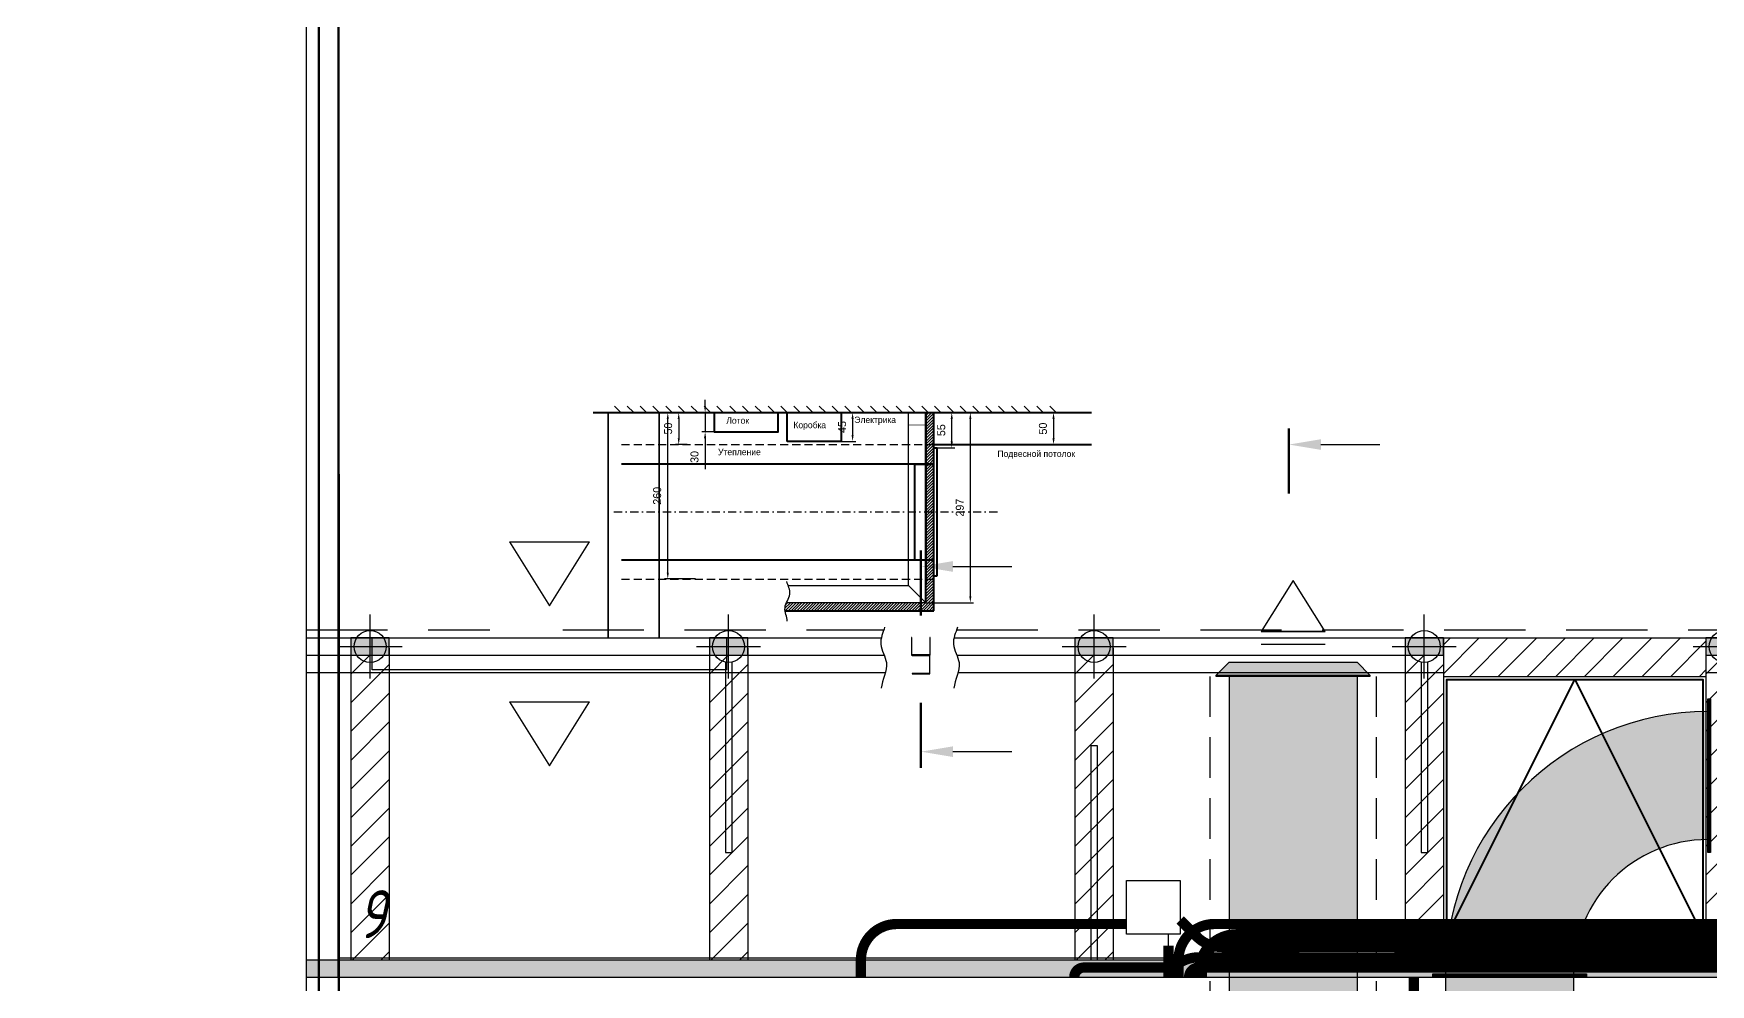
# Model space of a CAD drawing. Header units: millimetres. Extents: x -1962 to 15923, y 2405 to 25636.
# Drawn here: x 4025 to 6645, y 9739 to 11224 of the extents above; entities that cross this region are included whole.
import ezdxf
from ezdxf.enums import TextEntityAlignment as Align

# ---------------------------------------------------------------- set-up
doc = ezdxf.new("R2010")
doc.units = ezdxf.units.MM
doc.header["$PDMODE"] = 34
doc.header["$PDSIZE"] = 50
doc.linetypes.add('DASHDOT', pattern=[25.4, 12.7, -6.35, 0, -6.35])
doc.linetypes.add('DASHED', pattern=[19.05, 12.7, -6.35])
for name, color, linetype in [('02 ЭОМ и СС', 7, 'Continuous'), ('021 ОВиК кондиционирование', 4, 'Continuous'), ('024 ОВиК переток и вытяжка', 6, 'Continuous'), ('03 Потолочные конструкции', 5, 'Continuous'), ('10 Перегородки', 4, 'Continuous'), ('12 Разрезы', 7, 'Continuous')]:
    doc.layers.add(name, color=color, linetype=linetype)
doc.layers.add('04 Лючки', color=2, linetype='Continuous', lineweight=40)
doc.styles.get("Standard").update_dxf_attribs({"font": ''})
doc.styles.add('ГОСТ-ISOCPEUR', font='isocpeui.ttf', dxfattribs={"width": 0.8})
doc.styles.get('Standard').set_extended_font_data('Ubuntu')
doc.dimstyles.new('ISO-25', dxfattribs={"dimtxt": 2.5, "dimasz": 2.5, "dimexe": 1.25, "dimexo": 0.625, "dimtad": 1, "dimtxsty": 'Standard', "dimcen": 2.5, "dimadec": 0, "dimazin": 0, "dimtfac": 1, "dimtmove": 0, "dimatfit": 3, "dimfxl": 1, "dimarcsym": 0})

# ---------------------------------------------------------------- blocks, each defined once
blk = doc.blocks.new('Решотка приток1')
at = {"color": 0, "linetype": 'Continuous', "lineweight": -2}
for p, q in [((-125, 0), (125, 0)), ((-125, -50), (125, -50)), ((-125, -50), (0, -250)), ((0, -250), (125, -50))]:
    blk.add_line(p, q, dxfattribs=at)
at = {"color": 0}
for p, q in [((-125, 0), (125, 0)), ((-125, -50), (0, -250)), ((125, -50), (-125, -50)), ((0, -250), (125, -50))]:
    blk.add_line(p, q, dxfattribs=at)
blk = doc.blocks.new('поворот 200х150')
at = {"color": 0}
for points in [[(50, 120), (52, 120), (52, -120), (50, -120)], [(-380, -312), (-380, -310), (-140, -310), (-140, -312)]]:
    blk.add_lwpolyline(points, close=True, dxfattribs=at)
for radius in [410, 210]:
    blk.add_arc((50, -310), radius, 90, 180, dxfattribs=at)
blk = doc.blocks.new('*D40')
at = {"layer": '12 Разрезы', "color": 0, "lineweight": -2}
for p, q in [((5074.5, 10642.2), (5074.5, 10652.2)), ((5088.6, 10632.2), (5069.5, 10632.2)), ((5074.5, 10632.2), (5074.5, 10602.2)), ((5088.6, 10602.2), (5069.5, 10602.2)), ((5074.5, 10592.2), (5074.5, 10543.7))]:
    blk.add_line(p, q, dxfattribs=at)
at = {"layer": '12 Разрезы', "color": 0}
for points in [[(5072.8, 10642.2), (5076.1, 10642.2), (5074.5, 10632.2)], [(5076.1, 10592.2), (5072.8, 10592.2), (5074.5, 10602.2)]]:
    blk.add_solid(points, dxfattribs=at)
at = {"layer": '12 Разрезы', "color": 0, "insert": (5057.9, 10562.9), "char_height": 12.5, "attachment_point": 5, "rotation": 90}
blk.add_mtext('30', dxfattribs=at)
blk = doc.blocks.new('*D41')
at = {"layer": '12 Разрезы', "color": 0, "lineweight": -2}
for p, q in [((5286.9, 10632.2), (5309.9, 10632.2)), ((5304.9, 10622.2), (5304.9, 10597.2)), ((5286.9, 10587.2), (5309.9, 10587.2))]:
    blk.add_line(p, q, dxfattribs=at)
at = {"layer": '12 Разрезы', "color": 0}
for points in [[(5306.5, 10622.2), (5303.2, 10622.2), (5304.9, 10632.2)], [(5303.2, 10597.2), (5306.5, 10597.2), (5304.9, 10587.2)]]:
    blk.add_solid(points, dxfattribs=at)
at = {"layer": '12 Разрезы', "color": 0, "insert": (5288.5, 10609.7), "char_height": 12.5, "attachment_point": 5, "rotation": 90}
blk.add_mtext('45', dxfattribs=at)
blk = doc.blocks.new('*D42')
at = {"layer": '12 Разрезы', "color": 0, "lineweight": -2}
for p, q in [((5431.9, 10632.2), (5464.8, 10632.2)), ((5459.8, 10587.2), (5459.8, 10622.2)), ((5431.9, 10577.2), (5464.8, 10577.2))]:
    blk.add_line(p, q, dxfattribs=at)
at = {"layer": '12 Разрезы', "color": 0}
for points in [[(5461.5, 10622.2), (5458.1, 10622.2), (5459.8, 10632.2)], [(5458.1, 10587.2), (5461.5, 10587.2), (5459.8, 10577.2)]]:
    blk.add_solid(points, dxfattribs=at)
at = {"layer": '12 Разрезы', "color": 0, "insert": (5443.4, 10604.7), "char_height": 12.5, "attachment_point": 5, "rotation": 90}
blk.add_mtext('55', dxfattribs=at)
blk = doc.blocks.new('*D43')
at = {"layer": '12 Разрезы', "color": 0, "lineweight": -2}
for p, q in [((5046.4, 10632.2), (5028.2, 10632.2)), ((5033.2, 10622.2), (5033.2, 10592.2)), ((5046.4, 10582.2), (5028.2, 10582.2))]:
    blk.add_line(p, q, dxfattribs=at)
at = {"layer": '12 Разрезы', "color": 0}
for points in [[(5034.9, 10622.2), (5031.6, 10622.2), (5033.2, 10632.2)], [(5031.6, 10592.2), (5034.9, 10592.2), (5033.2, 10582.2)]]:
    blk.add_solid(points, dxfattribs=at)
at = {"layer": '12 Разрезы', "color": 0, "insert": (5016.7, 10607.2), "char_height": 12.5, "attachment_point": 5, "rotation": 90}
blk.add_mtext('50', dxfattribs=at)
blk = doc.blocks.new('*D44')
at = {"layer": '12 Разрезы', "color": 0, "lineweight": -2}
for p, q in [((5002.9, 10632.2), (5021.1, 10632.2)), ((5016.1, 10382.2), (5016.1, 10622.2)), ((5059.2, 10372.2), (5011.1, 10372.2))]:
    blk.add_line(p, q, dxfattribs=at)
at = {"layer": '12 Разрезы', "color": 0}
for points in [[(5017.8, 10622.2), (5014.5, 10622.2), (5016.1, 10632.2)], [(5014.5, 10382.2), (5017.8, 10382.2), (5016.1, 10372.2)]]:
    blk.add_solid(points, dxfattribs=at)
at = {"layer": '12 Разрезы', "color": 0, "insert": (4999.6, 10502.2), "char_height": 12.5, "attachment_point": 5, "rotation": 90}
blk.add_mtext('260', dxfattribs=at)
blk = doc.blocks.new('*D45')
at = {"layer": '12 Разрезы', "color": 0, "lineweight": -2}
for p, q in [((5678.1, 10632.2), (5613.8, 10632.2)), ((5618.8, 10622.2), (5618.8, 10592.2)), ((5678.1, 10582.2), (5613.8, 10582.2))]:
    blk.add_line(p, q, dxfattribs=at)
at = {"layer": '12 Разрезы', "color": 0}
for points in [[(5620.5, 10622.2), (5617.1, 10622.2), (5618.8, 10632.2)], [(5617.1, 10592.2), (5620.5, 10592.2), (5618.8, 10582.2)]]:
    blk.add_solid(points, dxfattribs=at)
at = {"layer": '12 Разрезы', "color": 0, "insert": (5602.3, 10607.2), "char_height": 12.5, "attachment_point": 5, "rotation": 90}
blk.add_mtext('50', dxfattribs=at)
blk = doc.blocks.new('*D46')
at = {"layer": '12 Разрезы', "color": 0, "lineweight": -2}
for p, q in [((5419.4, 10632.2), (5493.8, 10632.2)), ((5488.8, 10622.2), (5488.8, 10345.2)), ((5419.4, 10335.2), (5493.8, 10335.2))]:
    blk.add_line(p, q, dxfattribs=at)
at = {"layer": '12 Разрезы', "color": 0}
for points in [[(5490.5, 10622.2), (5487.2, 10622.2), (5488.8, 10632.2)], [(5487.2, 10345.2), (5490.5, 10345.2), (5488.8, 10335.2)]]:
    blk.add_solid(points, dxfattribs=at)
at = {"layer": '12 Разрезы', "color": 0, "insert": (5472.4, 10483.7), "char_height": 12.5, "attachment_point": 5, "rotation": 90}
blk.add_mtext('297', dxfattribs=at)
blk = doc.blocks.new('АП 500х200 разрез')
at = {"color": 0}
for p, q in [((-339.5, 200), (-214.5, 200)), ((-339.5, 200), (-277, 100)), ((-277, 100), (-214.5, 200)), ((-339.5, -50), (-214.5, -50)), ((-339.5, -50), (-277, -150)), ((-277, -150), (-214.5, -50))]:
    blk.add_line(p, q, dxfattribs=at)
at = {"color": 0, "flags": 128}
blk.add_lwpolyline([(-554, 0), (-554, 50), (0, 50), (0, 0)], close=True, dxfattribs=at)

msp = doc.modelspace()

# ---------------------------------------------------------------- hatches: boundary and pattern name
at = {"layer": '021 ОВиК кондиционирование', "lineweight": -2}
for points in [[(6113.066, 10222.115), (6093.066, 10242.115), (5893.066, 10242.115), (5873.066, 10222.115)], [(6093.066, 9485.615), (6093.066, 10220.115), (5893.066, 10220.115), (5893.066, 9485.615)], [(6431.234, 9755.115, -0.41421356), (6641.234, 9965.115), (6641.234, 10165.115, 0.41421356), (6231.234, 9755.115)], [(6431.234, 9215.615), (6431.234, 9751.115), (6231.234, 9751.115), (6231.234, 9215.615)]]:
    msp.add_hatch(color=256, dxfattribs=at).paths.add_polyline_path(points)
at = {"layer": '03 Потолочные конструкции', "lineweight": -2}
for color, points in [(252, [(4521.11, 10280.115), (4521.11, 10253.115), (4581.11, 10253.115), (4581.11, 10280.115)]), (252, [(5081.11, 10280.115), (5081.11, 10253.115), (5141.11, 10253.115), (5141.11, 10280.115)]), (252, [(5652.11, 10280.115), (5652.11, 10253.115), (5712.11, 10253.115), (5712.11, 10280.115)]), (252, [(6168.066, 10280.115), (6168.066, 10253.115), (6228.066, 10253.115), (6228.066, 10280.115)]), (252, [(6638.066, 10280.115), (6638.066, 10253.115), (6698.066, 10253.115), (6698.066, 10280.115)]), (9, [(8791.234, 9750.115), (8791.234, 9777.115), (4451.234, 9777.115), (4451.234, 9750.115)])]:
    msp.add_hatch(color=color, dxfattribs=at).paths.add_polyline_path(points)
h = msp.add_hatch(dxfattribs=at)
h.set_pattern_fill('ANSI31', color=256, scale=10, style=0)
h.paths.add_polyline_path([(6638.066, 10220.115), (6638.066, 10280.115), (6228.066, 10280.115), (6228.066, 10220.115)])
h.paths.add_polyline_path([(8507.11, 10020.115), (8507.11, 10077.115), (8197.11, 10077.115), (8197.11, 10020.115)])
h.paths.add_polyline_path([(8507.11, 9777.115), (8507.11, 9810.115), (8197.11, 9810.115), (8197.11, 9777.115)])
h = msp.add_hatch(dxfattribs=at)
h.set_pattern_fill('ANSI31', color=256, scale=10, style=0)
h.paths.add_polyline_path([(4581.11, 9777.115), (4581.11, 10226.115), (4521.11, 10226.115), (4521.11, 9777.115)])
h.paths.add_polyline_path([(4581.11, 10226.115), (4581.11, 10253.115), (4521.11, 10253.115), (4521.11, 10226.115)])
h = msp.add_hatch(dxfattribs=at)
h.set_pattern_fill('ANSI31', color=256, scale=10, style=0)
h.set_pattern_definition([(45, (560, -4e-12), (-22.45064, 22.45064), [])])
h.paths.add_polyline_path([(5141.11, 9777.115), (5141.11, 10226.115), (5081.11, 10226.115), (5081.11, 9777.115)])
h.paths.add_polyline_path([(5141.11, 10226.115), (5141.11, 10253.115), (5081.11, 10253.115), (5081.11, 10226.115)])
h = msp.add_hatch(dxfattribs=at)
h.set_pattern_fill('ANSI31', color=256, scale=10, style=0)
h.set_pattern_definition([(45, (1131, -4e-12), (-22.45064, 22.45064), [])])
h.paths.add_polyline_path([(5712.11, 9777.115), (5712.11, 10226.115), (5652.11, 10226.115), (5652.11, 9777.115)])
h.paths.add_polyline_path([(5712.11, 10226.115), (5712.11, 10253.115), (5652.11, 10253.115), (5652.11, 10226.115)])
h = msp.add_hatch(dxfattribs=at)
h.set_pattern_fill('ANSI31', color=256, scale=10, style=0)
h.set_pattern_definition([(45, (1646.956, -4e-12), (-22.45064, 22.45064), [])])
h.paths.add_polyline_path([(6228.066, 9777.115), (6228.066, 10226.115), (6168.066, 10226.115), (6168.066, 9777.115)])
h.paths.add_polyline_path([(6228.066, 10226.115), (6228.066, 10253.115), (6168.066, 10253.115), (6168.066, 10226.115)])
h = msp.add_hatch(dxfattribs=at)
h.set_pattern_fill('ANSI31', color=256, scale=10, style=0)
h.set_pattern_definition([(45, (2116.956, -2e-12), (-22.45064, 22.45064), [])])
h.paths.add_polyline_path([(6698.066, 9777.115), (6698.066, 10226.115), (6638.066, 10226.115), (6638.066, 9777.115)])
h.paths.add_polyline_path([(6698.066, 10226.115), (6698.066, 10253.115), (6638.066, 10253.115), (6638.066, 10226.115)])
h = msp.add_hatch(dxfattribs=at)
h.set_pattern_fill('ANSI31', color=256, scale=10, style=0)
h.paths.add_polyline_path([(6638.066, 9777.115), (6638.066, 9810.115), (6228.066, 9810.115), (6228.066, 9777.115)])
at = {"layer": '12 Разрезы'}
h = msp.add_hatch(dxfattribs=at)
h.set_pattern_fill('ANSI31', color=252, style=0)
h.set_pattern_definition([(45, (4963.2136, 10418.3772), (-2.245064, 2.245064), [])])
edge = h.paths.add_edge_path()
edge.add_line((5431.926, 10322.67), (5431.926, 10372.17))
edge.add_line((5431.926, 10372.17), (5419.426, 10372.17))
edge.add_line((5419.426, 10372.17), (5419.426, 10335.17))
edge.add_line((5419.426, 10335.17), (5201.654, 10335.17))
edge.add_spline(control_points=[(5201.654, 10335.17), (5200.503, 10332.579), (5198.997, 10328.468), (5199.256, 10324.236), (5199.489, 10322.67)], knot_values=[16.46030535, 16.46030535, 16.46030535, 16.46030535, 24.75612949, 29.56813078, 29.56813078, 29.56813078, 29.56813078], degree=3, periodic=0)
edge.add_line((5199.489, 10322.67), (5431.926, 10322.67))
h.paths.add_polyline_path([(5431.926, 10372.17), (5431.926, 10402.17), (5419.426, 10402.17), (5419.426, 10372.17)])
h.paths.add_polyline_path([(5431.926, 10402.17), (5431.926, 10477.17), (5419.426, 10477.17), (5419.426, 10402.17)])
h.paths.add_polyline_path([(5431.926, 10477.17), (5431.926, 10509.67), (5419.426, 10509.67), (5419.426, 10477.17)])
h.paths.add_polyline_path([(5431.926, 10509.67), (5431.926, 10522.17), (5419.426, 10522.17), (5419.426, 10509.67)])
h.paths.add_polyline_path([(5431.926, 10522.17), (5431.926, 10551.8), (5419.426, 10551.8), (5419.426, 10522.17)])
h.paths.add_polyline_path([(5431.926, 10552.17), (5431.926, 10582.17), (5419.426, 10582.17), (5419.426, 10552.17)])
h.paths.add_polyline_path([(5431.926, 10582.17), (5431.926, 10632.17), (5419.426, 10632.17), (5419.426, 10582.17)])

# ---------------------------------------------------------------- linework, layer by layer
at = {"layer": '02 ЭОМ и СС', "color": 111}
msp.add_line((5798.545, 9799.115), (5798.545, 9817.115), dxfattribs=at)
at = {"layer": '02 ЭОМ и СС', "lineweight": -2}
msp.add_lwpolyline([(5732.558, 9817.115), (5732.558, 9901.115), (5816.558, 9901.115), (5816.558, 9817.115)], close=True, dxfattribs=at)
at = {"layer": '02 ЭОМ и СС', "color": 3}
for points in [[(5317.848, 9750.115, 16, 16, 0), (5317.848, 9777.152, 16, 16, -0.41421356), (5373.848, 9833.152, 16, 16, 0), (5732.558, 9833.152, 16, 16, 0)], [(5814.032, 9750.115, 16, 16, 0), (5814.032, 9777.152, 16, 16, -0.41421356), (5870.032, 9833.152, 16, 16, 0), (7826.234, 9833.152, 16, 16, 0)], [(7826.234, 9781.457, 16, 16, 0), (5845.543, 9781.115, 16, 16, 0.13610611), (5816.699, 9773.115, 16, 16, -0.13610611), (5787.854, 9765.115, 16, 16, 0), (5779.219, 9765.115, 16, 16, 0), (5666.234, 9765.115, 16, 16, 0.41419819), (5651.234, 9750.115, 16, 16, 0)]]:
    msp.add_lwpolyline(points, format="xyseb", dxfattribs=at)
at = {"layer": '02 ЭОМ и СС', "color": 111}
for points in [[(7826.234, 9797.451, 16, 16, 0), (5882.028, 9797.149, 16, 16, -0.19895282), (5842.421, 9813.551, 16, 16, 0), (5816.558, 9839.415, 16, 16, 0)], [(7826.234, 9765.457, 16, 16, 0), (5845.545, 9765.115, 16, 16, 0.41421356), (5830.545, 9750.115, 16, 16, 0)]]:
    msp.add_lwpolyline(points, format="xyseb", dxfattribs=at)
at = {"layer": '02 ЭОМ и СС', "color": 1}
msp.add_lwpolyline([(7826.234, 9815.451, 20, 20, 0), (5904.536, 9815.152, 20, 20, 0.41416798), (5848.545, 9759.152, 20, 20, 0), (5848.545, 9750.115, 20, 20, 0)], format="xyseb", dxfattribs=at)
at = {"layer": '02 ЭОМ и СС', "color": 111, "const_width": 16}
msp.add_lwpolyline([(5798.545, 9750.115), (5798.545, 9799.115)], dxfattribs=at)
at = {"layer": '02 ЭОМ и СС', "color": 7, "lineweight": -2}
msp.add_lwpolyline([(5787.854, 9765.115), (5787.854, 9765.115, 0.13610611), (5816.699, 9773.115, -0.13610611), (5845.543, 9781.115, -0.13610611)], format="xyb", dxfattribs=at)
at = {"layer": '02 ЭОМ и СС', "color": 6, "const_width": 16}
msp.add_lwpolyline([(6181.891, 9750.115), (6181.891, 9650.115)], dxfattribs=at)
at = {"layer": '021 ОВиК кондиционирование', "color": 7, "linetype": 'DASHED', "ltscale": 5}
for p, q in [((5863.066, 10220.115), (5863.066, 9490.123)), ((6123.066, 10220.115), (6123.066, 9490.123))]:
    msp.add_line(p, q, dxfattribs=at)
at = {"layer": '021 ОВиК кондиционирование', "color": 7}
for p, q in [((5873.066, 10222.115), (5893.066, 10242.115)), ((5893.066, 10242.115), (6093.066, 10242.115)), ((5893.066, 10220.115), (5893.066, 9485.615)), ((6113.066, 10222.115), (6093.066, 10242.115)), ((6093.066, 10220.115), (6093.066, 9485.615)), ((6231.234, 9751.115), (6231.234, 9215.615)), ((6431.234, 9751.115), (6431.234, 9215.615))]:
    msp.add_line(p, q, dxfattribs=at)
at = {"layer": '021 ОВиК кондиционирование', "color": 5, "lineweight": 70}
msp.add_lwpolyline([(4935.571, 9370.115), (4892.165, 9448.811), (4502.16, 9531.578), (4501.234, 13552.324), (4025.255, 14281.232)], dxfattribs=at)
at = {"layer": '021 ОВиК кондиционирование', "color": 1, "lineweight": 70}
msp.add_lwpolyline([(4471.234, 13527.879), (4471.234, 13085.42), (4471.234, 9454.115, 0.41421356), (4513.234, 9412.115), (4862.969, 9412.115, -0.39711979), (4913.355, 9370.115, -0.41421356)], format="xyb", dxfattribs=at)
at = {"layer": '021 ОВиК кондиционирование', "color": 7}
for points in [[(5873.066, 10220.115), (5873.066, 10222.115), (6113.066, 10222.115), (6113.066, 10220.115)], [(6643.234, 10185.115), (6645.234, 10185.115), (6645.234, 9945.115), (6643.234, 9945.115)], [(6211.234, 9751.115), (6211.234, 9753.115), (6451.234, 9753.115), (6451.234, 9751.115)]]:
    msp.add_lwpolyline(points, close=True, dxfattribs=at)
at = {"layer": '03 Потолочные конструкции', "color": 7, "lineweight": 100}
for p, q in [((5411.592, 10315.36), (5411.592, 10416.928)), ((5411.592, 10178.842), (5411.592, 10077.274))]:
    msp.add_line(p, q, dxfattribs=at)
at = {"layer": '03 Потолочные конструкции', "color": 7}
for p, q in [((5461.592, 10391.765), (5553.67, 10391.765)), ((5461.592, 10102.437), (5553.67, 10102.437))]:
    msp.add_line(p, q, dxfattribs=at)
at = {"layer": '03 Потолочные конструкции', "linetype": 'DASHED', "ltscale": 10}
for p, q in [((4451.234, 10292.615), (4738.357, 10292.615)), ((4851.947, 10292.615), (5353.603, 10292.615)), ((5467.193, 10292.615), (8791.234, 10292.615))]:
    msp.add_line(p, q, dxfattribs=at)
at = {"layer": '03 Потолочные конструкции', "ltscale": 10}
for p, q in [((4451.234, 10280.115), (4451.234, 9750.115)), ((4451.234, 10280.115), (5349.733, 10280.115)), ((5463.323, 10280.115), (8741.234, 10280.115)), ((6228.066, 10280.115), (6228.066, 9777.115)), ((6638.066, 10280.115), (6638.066, 9777.115)), ((4451.234, 10253.115), (5354.191, 10253.115)), ((4521.11, 10264.115), (4521.11, 9777.115)), ((4581.11, 10264.115), (4581.11, 9777.115)), ((5081.11, 10264.115), (5081.11, 9777.115)), ((5141.11, 10264.115), (5141.11, 9777.115)), ((5467.781, 10253.115), (6228.066, 10253.115)), ((5652.11, 10264.115), (5652.11, 9777.115)), ((5712.11, 10264.115), (5712.11, 9777.115)), ((6168.066, 10264.115), (6168.066, 9777.115)), ((6638.066, 10253.115), (8741.234, 10253.115)), ((4451.234, 10226.115), (5356.169, 10226.115)), ((5106.11, 10242.115), (5106.11, 9945.115)), ((5116.11, 10242.115), (5116.11, 9945.115)), ((5469.759, 10226.115), (6228.066, 10226.115)), ((6193.066, 10242.115), (6193.066, 9945.115)), ((6203.066, 10242.115), (6203.066, 9945.115)), ((6228.066, 10220.115), (6638.066, 10220.115)), ((6638.066, 10226.115), (8791.234, 10226.115)), ((5677.11, 10112.115), (5677.11, 9777.115)), ((5677.11, 10112.115), (5687.11, 10112.115)), ((5687.11, 10112.115), (5687.11, 9777.115)), ((5106.11, 9945.115), (5116.11, 9945.115)), ((6193.066, 9945.115), (6203.066, 9945.115)), ((6638.066, 9810.115), (6228.066, 9810.115)), ((4451.234, 9777.115), (8791.234, 9777.115)), ((4451.234, 9750.115), (8791.234, 9750.115))]:
    msp.add_line(p, q, dxfattribs=at)
at = {"layer": '03 Потолочные конструкции', "lineweight": -2}
for points in [[(4521.11, 10280.115), (4521.11, 10253.115), (4581.11, 10253.115), (4581.11, 10280.115)], [(5081.11, 10280.115), (5081.11, 10253.115), (5141.11, 10253.115), (5141.11, 10280.115)], [(5652.11, 10280.115), (5652.11, 10253.115), (5712.11, 10253.115), (5712.11, 10280.115)], [(6168.066, 10280.115), (6168.066, 10253.115), (6228.066, 10253.115), (6228.066, 10280.115)], [(6638.066, 10280.115), (6638.066, 10253.115), (6698.066, 10253.115), (6698.066, 10280.115)]]:
    msp.add_lwpolyline(points, close=True, dxfattribs=at)
at = {"layer": '03 Потолочные конструкции', "ltscale": 10}
for points in [[(5396.992, 10280.715), (5396.992, 10253.115), (5426.192, 10253.115), (5426.192, 10280.715), (5425.592, 10280.715), (5425.592, 10253.715), (5397.592, 10253.715), (5397.592, 10280.715)], [(5397.992, 10223.915), (5425.592, 10223.915), (5425.592, 10253.115), (5397.992, 10253.115), (5397.992, 10252.515), (5424.992, 10252.515), (5424.992, 10224.515), (5397.992, 10224.515)]]:
    msp.add_lwpolyline(points, close=True, dxfattribs=at)
at = {"layer": '03 Потолочные конструкции', "ltscale": 10, "start_tangent": (-0.27296876, -0.9620229), "end_tangent": (-0.12246798, -0.99247246)}
for points in [[(5354.947, 10296.948), (5348.785, 10270.45), (5357.72, 10241.486), (5349.401, 10201.43)], [(5468.538, 10296.948), (5462.375, 10270.45), (5471.311, 10241.486), (5462.991, 10201.43)]]:
    msp.add_spline(points, degree=3, dxfattribs=at)
at = {"layer": '03 Потолочные конструкции', "ltscale": 10}
for p in [(4551.11, 10266.615), (5111.11, 10266.615), (5682.11, 10266.615), (6198.066, 10266.615), (6668.066, 10266.615)]:
    msp.add_point(p, dxfattribs=at)
at = {"layer": '03 Потолочные конструкции', "color": 7}
for points in [[(5461.592, 10400.098), (5411.592, 10391.765), (5461.592, 10383.431)], [(5461.592, 10094.104), (5411.592, 10102.437), (5461.592, 10110.77)]]:
    msp.add_solid(points, dxfattribs=at)
at = {"layer": '04 Лючки'}
msp.add_lwpolyline([(6233.066, 9815.115), (6233.066, 10215.115), (6633.066, 10215.115), (6633.066, 9815.115)], close=True, dxfattribs=at)
at = {"layer": '04 Лючки', "color": 2}
msp.add_lwpolyline([(6233.066, 9815.115), (6433.066, 10215.115), (6633.066, 9815.115)], dxfattribs=at)
at = {"layer": '10 Перегородки', "color": 3, "linetype": 'Continuous', "ltscale": 10}
for p, q in [((4451.234, 13630.115), (4451.234, 9750.115)), ((4501.234, 9750.115), (4501.234, 13630.115))]:
    msp.add_line(p, q, dxfattribs=at)
at = {"layer": '10 Перегородки', "color": 74, "linetype": 'Continuous', "ltscale": 10}
msp.add_line((4501.234, 9780.115), (8741.234, 9780.115), dxfattribs=at)
at = {"layer": '10 Перегородки'}
for q in [(8791.234, 9750.115), (4451.234, 9670.115)]:
    msp.add_line((4451.234, 9750.115), q, dxfattribs=at)
at = {"layer": '12 Разрезы'}
for p, q in [((4932.895, 10642.127), (4942.852, 10632.17)), ((4952.895, 10642.127), (4962.852, 10632.17)), ((4972.895, 10642.127), (4982.852, 10632.17)), ((4992.895, 10642.127), (5002.852, 10632.17)), ((5012.895, 10642.127), (5022.852, 10632.17)), ((5032.895, 10642.127), (5042.852, 10632.17)), ((5052.895, 10642.127), (5062.852, 10632.17)), ((5072.895, 10642.127), (5082.852, 10632.17)), ((5092.895, 10642.127), (5102.852, 10632.17)), ((5112.895, 10642.127), (5122.852, 10632.17)), ((5132.895, 10642.127), (5142.852, 10632.17)), ((5152.895, 10642.127), (5162.852, 10632.17)), ((5172.895, 10642.127), (5182.852, 10632.17)), ((5192.895, 10642.127), (5202.852, 10632.17)), ((5212.895, 10642.127), (5222.852, 10632.17)), ((5232.895, 10642.127), (5242.852, 10632.17)), ((5252.895, 10642.127), (5262.852, 10632.17)), ((5272.895, 10642.127), (5282.852, 10632.17)), ((5292.895, 10642.127), (5302.852, 10632.17)), ((5312.895, 10642.127), (5322.852, 10632.17)), ((5332.895, 10642.127), (5342.852, 10632.17)), ((5352.895, 10642.127), (5362.852, 10632.17)), ((5372.895, 10642.127), (5382.852, 10632.17)), ((5392.895, 10642.127), (5402.852, 10632.17)), ((5412.895, 10642.127), (5422.852, 10632.17)), ((5432.895, 10642.127), (5442.852, 10632.17)), ((5452.895, 10642.127), (5462.852, 10632.17)), ((5472.895, 10642.127), (5482.852, 10632.17)), ((5492.895, 10642.127), (5502.852, 10632.17)), ((5512.895, 10642.127), (5522.852, 10632.17)), ((5532.895, 10642.127), (5542.852, 10632.17)), ((5552.895, 10642.127), (5562.852, 10632.17)), ((5572.895, 10642.127), (5582.852, 10632.17)), ((5592.895, 10642.127), (5602.852, 10632.17)), ((5612.895, 10642.127), (5622.852, 10632.17)), ((6036.647, 10582.223), (6128.725, 10582.223))]:
    msp.add_line(p, q, dxfattribs=at)
at = {"layer": '12 Разрезы', "lineweight": 40}
for p, q in [((4899.668, 10632.17), (5678.08, 10632.17)), ((5419.426, 10632.17), (5419.426, 10362.91)), ((5431.926, 10582.17), (5678.08, 10582.17)), ((5431.926, 10577.17), (5436.926, 10577.17)), ((5431.926, 10377.17), (5431.926, 10577.17)), ((5436.926, 10377.17), (5436.926, 10577.17)), ((4943.875, 10552.17), (5431.926, 10552.17)), ((5402.131, 10551.8), (5431.926, 10551.8)), ((5402.131, 10402.54), (5402.131, 10551.8)), ((4943.875, 10402.17), (5431.926, 10402.17)), ((5431.926, 10377.17), (5436.926, 10377.17))]:
    msp.add_line(p, q, dxfattribs=at)
at = {"layer": '12 Разрезы', "color": 252, "lineweight": 40}
for p, q in [((5419.426, 10335.17), (5419.426, 10632.17)), ((5419.426, 10632.17), (5431.926, 10632.17)), ((5431.926, 10322.67), (5431.926, 10632.17)), ((5199.489, 10322.67), (5431.926, 10322.67))]:
    msp.add_line(p, q, dxfattribs=at)
at = {"layer": '12 Разрезы', "lineweight": 100}
msp.add_line((5986.647, 10505.818), (5986.647, 10607.386), dxfattribs=at)
at = {"layer": '12 Разрезы', "linetype": 'DASHED'}
for p, q in [((4943.875, 10582.17), (5431.926, 10582.17)), ((4943.875, 10372.17), (5431.926, 10372.17))]:
    msp.add_line(p, q, dxfattribs=at)
at = {"layer": '12 Разрезы', "linetype": 'DASHDOT'}
msp.add_line((4931.986, 10477.17), (5534.705, 10477.17), dxfattribs=at)
at = {"layer": '12 Разрезы', "color": 1}
msp.add_line((5419.426, 10335.17), (5392.426, 10362.17), dxfattribs=at)
at = {"layer": '12 Разрезы'}
for points in [[(4922.852, 10632.17), (4922.852, 10281.071), (4922.852, 10281.071), (4922.852, 10632.17)], [(5002.852, 10632.17), (5002.852, 10281.071), (5002.852, 10281.071), (5002.852, 10632.17)]]:
    msp.add_lwpolyline(points, close=True, dxfattribs=at)
at = {"layer": '12 Разрезы', "lineweight": 40}
msp.add_lwpolyline([(5088.561, 10632.17), (5088.561, 10602.17), (5188.561, 10602.17), (5188.561, 10632.17)], dxfattribs=at)
at = {"layer": '12 Разрезы', "color": 1}
msp.add_lwpolyline([(5204.287, 10362.17), (5392.426, 10362.17), (5392.426, 10632.17), (5419.426, 10632.17), (5419.426, 10335.17), (5201.654, 10335.17)], dxfattribs=at)
at = {"layer": '12 Разрезы', "lineweight": 40}
msp.add_lwpolyline([(5202.852, 10587.17), (5202.852, 10632.17), (5286.852, 10632.17), (5286.852, 10587.17)], close=True, dxfattribs=at)
at = {"layer": '12 Разрезы', "color": 3, "const_width": 1}
msp.add_lwpolyline([(5392.426, 10604.17), (5392.426, 10632.17), (5419.426, 10632.17), (5419.426, 10604.17)], dxfattribs=at)
at = {"layer": '12 Разрезы', "color": 5, "const_width": 1}
msp.add_lwpolyline([(5392.426, 10552.67), (5419.426, 10552.67), (5419.426, 10612.67), (5392.426, 10612.67)], dxfattribs=at)
at = {"layer": '12 Разрезы', "start_tangent": (0, 1), "end_tangent": (-0.33173538, 0.94337248)}
msp.add_spline([(5202.691, 10306.326), (5199.304, 10327.327), (5206.756, 10348.666), (5202.014, 10368.312)], degree=3, dxfattribs=at)
at = {"layer": '12 Разрезы'}
msp.add_solid([(6036.647, 10590.556), (5986.647, 10582.223), (6036.647, 10573.889)], dxfattribs=at)

# ---------------------------------------------------------------- block references
at = {"layer": '021 ОВиК кондиционирование', "color": 7, "linetype": 'Continuous', "lineweight": -2, "xscale": 0.4, "yscale": 0.4, "zscale": 0.4, "rotation": 180}
msp.add_blockref('Решотка приток1', (5993.066, 10270.115), dxfattribs=at)
at = {"layer": '021 ОВиК кондиционирование', "color": 7}
msp.add_blockref('поворот 200х150', (6591.234, 10065.115), dxfattribs=at)
at = {"layer": '024 ОВиК переток и вытяжка', "color": 7}
msp.add_blockref('АП 500х200 разрез', (5108.11, 10230.115), dxfattribs=at)

# ---------------------------------------------------------------- texts
at = {"layer": '10 Перегородки', "style": 'ГОСТ-ISOCPEUR', "width": 0.8}
msp.add_text('9', height=75, dxfattribs=at).set_placement((4553.928, 9848.601), align=Align.MIDDLE)
at = {"layer": '12 Разрезы'}
for s, p in [('Лоток', (5107.573, 10614.761)), ('Коробка', (5212.395, 10607.781)), ('Электрика', (5307.558, 10615.878)), ('Утепление', (5094.658, 10565.623)), ('Подвесной потолок', (5531.045, 10562.88))]:
    msp.add_text(s, height=10, dxfattribs=at).set_placement(p)

# ---------------------------------------------------------------- dimensions: what is measured, and where the dimension line sits
for base, p1, p2, picture, middle in [((5074.459, 10602.17), (5088.561, 10632.17), (5088.561, 10602.17), '*D40', (5057.93, 10562.944)), ((5033.223, 10582.17), (5046.405, 10632.17), (5046.405, 10582.17), '*D43', (5016.693, 10607.17)), ((5304.859, 10587.17), (5286.852, 10632.17), (5286.852, 10587.17), '*D41', (5288.473, 10609.67)), ((5488.836, 10335.17), (5419.426, 10632.17), (5419.426, 10335.17), '*D46', (5472.423, 10483.67)), ((5459.815, 10632.17), (5431.926, 10577.17), (5431.926, 10632.17), '*D42', (5443.43, 10604.67)), ((5618.807, 10582.17), (5678.08, 10632.17), (5678.08, 10582.17), '*D45', (5602.277, 10607.17))]:
    dim = msp.add_linear_dim(base=base, p1=p1, p2=p2, angle=90, dimstyle='ISO-25', override={"dimtxt": 12.5, "dimasz": 10, "dimexe": 5, "dimexo": 0, "dimgap": 10, "dimdec": 0, "dimlfac": 1}, dxfattribs=at)
    dim.commit()
    dim.dimension.update_dxf_attribs({"geometry": picture, "text_midpoint": middle})
dim = msp.add_linear_dim(base=(5016.133, 10632.17), p1=(5059.214, 10372.17), p2=(5002.852, 10632.17), angle=90, dimstyle='ISO-25', override={"dimtxt": 12.5, "dimasz": 10, "dimexe": 5, "dimexo": 0, "dimgap": 10, "dimdec": 0, "dimlfac": 1}, dxfattribs=at)
dim.commit()
dim.dimension.update_dxf_attribs({"geometry": '*D44', "text_midpoint": (5016.133, 10502.17), "dimtype": 160})

doc.saveas('drawing.dxf')
